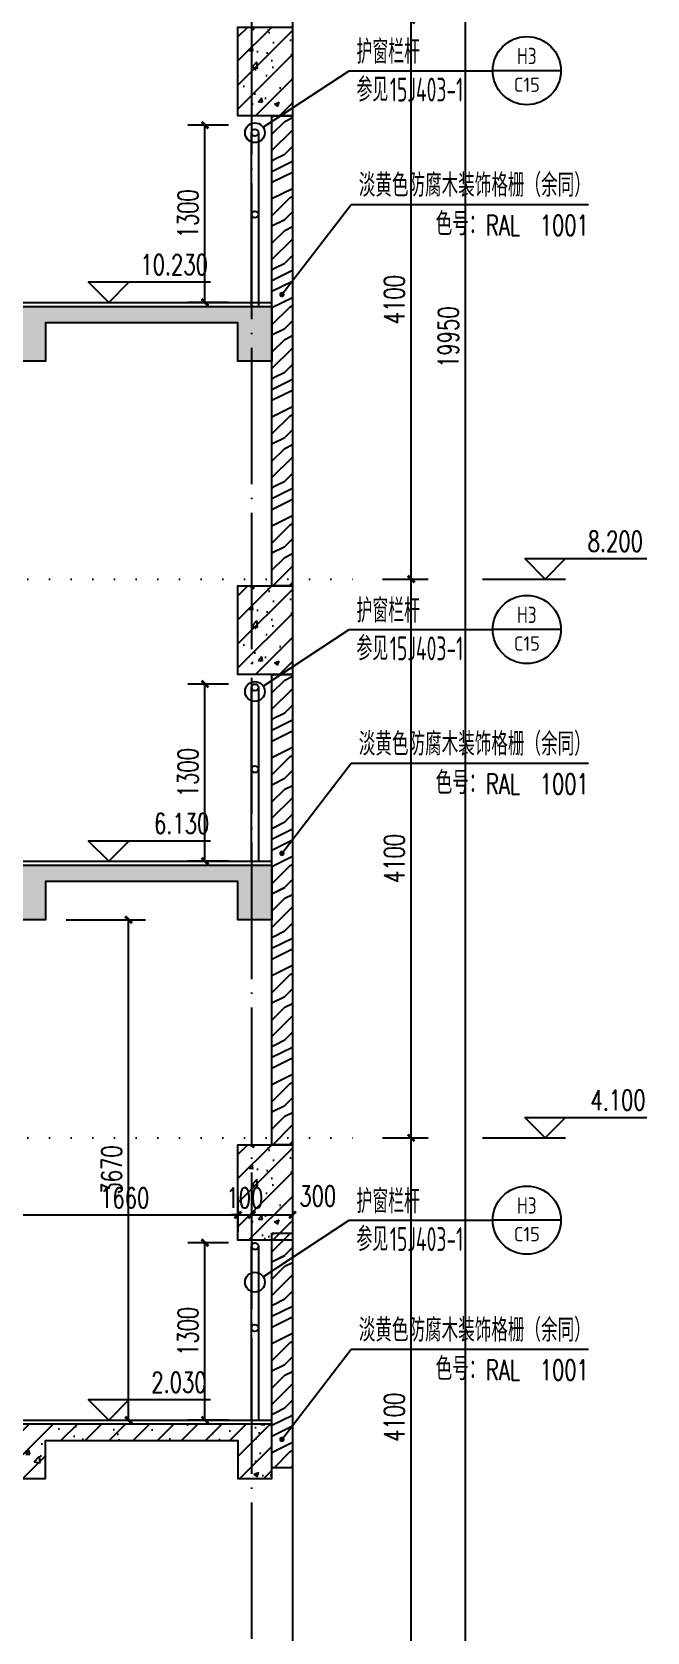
# Model space of a CAD drawing. Header units: millimetres. Extents: x -1048436 to -185795, y -983427 to 400387.
# Drawn here: x -460804 to -456294, y -682617 to -670878 of the extents above; entities that cross this region are included whole.
import ezdxf
from ezdxf.enums import TextEntityAlignment as Align

# ---------------------------------------------------------------- set-up
doc = ezdxf.new("R2010")
doc.units = ezdxf.units.MM
doc.header["$LTSCALE"] = 500
for name, pattern in [('A-FP_05$0$pln_L5$0$Col_L4$0$PHANTOM', [63.5, 31.75, -6.35, 6.35, -6.35, 6.35, -6.35]), ('DOT2', [3.175, 0, -3.175]), ('DOTE', [2.42, 2, -0.2, 0.02, -0.2])]:
    doc.linetypes.add(name, pattern=pattern)
for name, color, linetype in [('DIM_LEAD', 3, 'Continuous'), ('PUB_DIM', 3, 'Continuous'), ('PUB_TEXT', 7, 'Continuous'), ('建-填充', 9, 'Continuous'), ('建-墙-完成面', 95, 'Continuous'), ('建-墙-混凝土墙', 6, 'Continuous'), ('建-文字', 4, 'Continuous'), ('建-楼层线', 1, 'DOT2'), ('建-楼梯-扶手栏杆', 3, 'Continuous'), ('建-符号', 13, 'Continuous'), ('建-轴线', 16, 'DOTE')]:
    doc.layers.add(name, color=color, linetype=linetype)
doc.styles.add('_TCH_DIM', font='SIMPLEX', dxfattribs={"bigfont": 'GBCBIG'})
doc.styles.add('_TCH_DIM_T3', font='SIMPLEX', dxfattribs={"width": 0.705882, "bigfont": 'GBCBIG'})
doc.styles.add('XD2008', font='xd-hzs.shx', dxfattribs={"width": 0.7, "bigfont": 'xd-hztxt.shx'})
doc.dimstyles.new('_TCH_ARCH&&50', dxfattribs={"dimtxt": 148.75, "dimasz": 50, "dimexe": 125, "dimexo": 150, "dimgap": 50, "dimtad": 1, "dimdec": 0, "dimzin": 0, "dimdsep": 46, "dimtxsty": '_TCH_DIM_T3', "dimblk": 'ARCHTICK', "dimcen": 0.09, "dimclrt": 7, "dimazin": 2, "dimtfac": 1, "dimtdec": 0, "dimtix": 1, "dimtmove": 2, "dimatfit": 3, "dimldrblk": 'ARCHTICK', "dimfxl": 1, "dimtolj": 1, "dimtzin": 0, "dimarcsym": 0})
pattern_1 = [(45, (-154357.95, 715734.13), (-88.388348, 88.388348), []), (50, (-154357.95, 715734.13), (358.63009, -31.37607), [37.5, -412.5]), (355, (-154357.95, 715734.13), (-69.37567, 376.09607), [30, -330]), (100.4514, (-154328.07, 715731.5), (289.25469, 344.71977), [31.870095, -350.57106]), (46.1842, (-154357.95, 715834.13), (533.62052, -82.75951), [56.25, -618.75]), (96.6356, (-154313.5, 715827.23), (467.33135, 487.05894), [47.80514, -525.8565]), (351.1842, (-154357.95, 715834.1), (467.33097, 487.0593), [45, -495]), (21, (-154307.95, 715809.13), (298.453526, -201.309445), [37.5, -412.5]), (326, (-154307.95, 715809.13), (121.65767, 362.57502), [30, -330]), (71.4514, (-154283.08, 715792.35), (420.111314, 161.26525), [31.870095, -350.57106]), (37.5, (-154357.95, 715734.13), (6.079928, 166.446927), [0, -326, 0, -335, 0, -331.25]), (7.5, (-154357.95, 715734.13), (131.534769, 197.205856), [0, -191, 0, -318.5, 0, -126.25]), (327.5, (-154469.45, 715734.13), (266.911218, -11.277436), [0, -125, 0, -390, 0, -517.5]), (317.5, (-154519.45, 715734.13), (291.593085, 50.05249), [0, -162.5, 0, -259, 0, -367.5])]

# ---------------------------------------------------------------- blocks, each defined once
blk = doc.blocks.new('_ArchTick')
at = {"color": 0, "linetype": 'ByBlock', "const_width": 0.4}
blk.add_lwpolyline([(-0.5, -0.5), (0.5, 0.5)], dxfattribs=at)
blk = doc.blocks.new('*D195')
at = {"layer": 'Defpoints', "color": 0, "transparency": 16777216}
for p in [(-459536, -671562), (-459214, -671562), (-459214, -672862)]:
    blk.add_point(p, dxfattribs=at)
at = {"layer": 'PUB_DIM', "color": 0, "lineweight": -2, "transparency": 16777216}
for p, q in [((-459364, -671562), (-459661, -671562)), ((-459536, -672862), (-459536, -671562)), ((-459364, -672862), (-459661, -672862))]:
    blk.add_line(p, q, dxfattribs=at)
at = {"layer": 'PUB_DIM', "color": 0, "lineweight": -2, "transparency": 16777216, "xscale": 50, "yscale": 50, "zscale": 50}
for p, rotation in [((-459536, -671562), 90), ((-459536, -672862), 270)]:
    blk.add_blockref('_ArchTick', p, dxfattribs=dict(at, rotation=rotation))
at = {"layer": 'PUB_DIM', "color": 7, "transparency": 16777216, "insert": (-459661, -672212), "char_height": 148.8, "attachment_point": 5, "rotation": 90, "style": '_TCH_DIM_T3'}
blk.add_mtext('\\A1;1300', dxfattribs=at)
blk = doc.blocks.new('*D196')
at = {"layer": 'Defpoints', "color": 0, "transparency": 16777216}
for p in [(-459536, -679762), (-459214, -679762), (-459214, -681062)]:
    blk.add_point(p, dxfattribs=at)
at = {"layer": 'PUB_DIM', "color": 0, "lineweight": -2, "transparency": 16777216}
for p, q in [((-459364, -679762), (-459661, -679762)), ((-459536, -681062), (-459536, -679762)), ((-459364, -681062), (-459661, -681062))]:
    blk.add_line(p, q, dxfattribs=at)
at = {"layer": 'PUB_DIM', "color": 0, "lineweight": -2, "transparency": 16777216, "xscale": 50, "yscale": 50, "zscale": 50}
for p, rotation in [((-459536, -679762), 90), ((-459536, -681062), 270)]:
    blk.add_blockref('_ArchTick', p, dxfattribs=dict(at, rotation=rotation))
at = {"layer": 'PUB_DIM', "color": 7, "transparency": 16777216, "insert": (-459661, -680412), "char_height": 148.8, "attachment_point": 5, "rotation": 90, "style": '_TCH_DIM_T3'}
blk.add_mtext('\\A1;1300', dxfattribs=at)
blk = doc.blocks.new('*D197')
at = {"layer": 'Defpoints', "color": 0, "transparency": 16777216}
for p in [(-459536, -675662), (-459214, -675662), (-459214, -676962)]:
    blk.add_point(p, dxfattribs=at)
at = {"layer": 'PUB_DIM', "color": 0, "lineweight": -2, "transparency": 16777216}
for p, q in [((-459364, -675662), (-459661, -675662)), ((-459536, -676962), (-459536, -675662)), ((-459364, -676962), (-459661, -676962))]:
    blk.add_line(p, q, dxfattribs=at)
at = {"layer": 'PUB_DIM', "color": 0, "lineweight": -2, "transparency": 16777216, "xscale": 50, "yscale": 50, "zscale": 50}
for p, rotation in [((-459536, -675662), 90), ((-459536, -676962), 270)]:
    blk.add_blockref('_ArchTick', p, dxfattribs=dict(at, rotation=rotation))
at = {"layer": 'PUB_DIM', "color": 7, "transparency": 16777216, "insert": (-459661, -676312), "char_height": 148.8, "attachment_point": 5, "rotation": 90, "style": '_TCH_DIM_T3'}
blk.add_mtext('\\A1;1300', dxfattribs=at)
blk = doc.blocks.new('*D2227')
at = {"layer": 'Defpoints', "color": 0, "transparency": 16777216}
for p in [(-457898, -663142), (-457626, -663142), (-457898, -683092)]:
    blk.add_point(p, dxfattribs=at)
at = {"layer": 'PUB_DIM', "color": 0, "lineweight": -2, "transparency": 16777216}
for p, q in [((-457748, -663142), (-457501, -663142)), ((-457626, -683092), (-457626, -663142)), ((-457748, -683092), (-457501, -683092))]:
    blk.add_line(p, q, dxfattribs=at)
at = {"layer": 'PUB_DIM', "color": 0, "lineweight": -2, "transparency": 16777216, "xscale": 50, "yscale": 50, "zscale": 50}
for p, rotation in [((-457626, -663142), 90), ((-457626, -683092), 270)]:
    blk.add_blockref('_ArchTick', p, dxfattribs=dict(at, rotation=rotation))
at = {"layer": 'PUB_DIM', "color": 7, "transparency": 16777216, "insert": (-457750, -673117), "char_height": 148.8, "attachment_point": 5, "rotation": 90, "style": '_TCH_DIM_T3'}
blk.add_mtext('\\A1;19950', dxfattribs=at)
blk = doc.blocks.new('*D2228')
at = {"layer": 'Defpoints', "color": 0, "transparency": 16777216}
for p in [(-458385, -678992), (-458023, -678992), (-458385, -683092)]:
    blk.add_point(p, dxfattribs=at)
at = {"layer": 'PUB_DIM', "color": 0, "lineweight": -2, "transparency": 16777216}
for p, q in [((-458235, -678992), (-457898, -678992)), ((-458023, -683092), (-458023, -678992)), ((-458235, -683092), (-457898, -683092))]:
    blk.add_line(p, q, dxfattribs=at)
at = {"layer": 'PUB_DIM', "color": 0, "lineweight": -2, "transparency": 16777216, "xscale": 50, "yscale": 50, "zscale": 50}
for p, rotation in [((-458023, -678992), 90), ((-458023, -683092), 270)]:
    blk.add_blockref('_ArchTick', p, dxfattribs=dict(at, rotation=rotation))
at = {"layer": 'PUB_DIM', "color": 7, "transparency": 16777216, "insert": (-458148, -681042), "char_height": 148.8, "attachment_point": 5, "rotation": 90, "style": '_TCH_DIM_T3'}
blk.add_mtext('\\A1;4100', dxfattribs=at)
blk = doc.blocks.new('*D2229')
at = {"layer": 'Defpoints', "color": 0, "transparency": 16777216}
for p in [(-458385, -674892), (-458023, -674892), (-458385, -678992)]:
    blk.add_point(p, dxfattribs=at)
at = {"layer": 'PUB_DIM', "color": 0, "lineweight": -2, "transparency": 16777216}
for p, q in [((-458235, -674892), (-457898, -674892)), ((-458023, -678992), (-458023, -674892)), ((-458235, -678992), (-457898, -678992))]:
    blk.add_line(p, q, dxfattribs=at)
at = {"layer": 'PUB_DIM', "color": 0, "lineweight": -2, "transparency": 16777216, "xscale": 50, "yscale": 50, "zscale": 50}
for p, rotation in [((-458023, -674892), 90), ((-458023, -678992), 270)]:
    blk.add_blockref('_ArchTick', p, dxfattribs=dict(at, rotation=rotation))
at = {"layer": 'PUB_DIM', "color": 7, "transparency": 16777216, "insert": (-458148, -676942), "char_height": 148.8, "attachment_point": 5, "rotation": 90, "style": '_TCH_DIM_T3'}
blk.add_mtext('\\A1;4100', dxfattribs=at)
blk = doc.blocks.new('*D2230')
at = {"layer": 'Defpoints', "color": 0, "transparency": 16777216}
for p in [(-458385, -670792), (-458023, -670792), (-458385, -674892)]:
    blk.add_point(p, dxfattribs=at)
at = {"layer": 'PUB_DIM', "color": 0, "lineweight": -2, "transparency": 16777216}
for p, q in [((-458235, -670792), (-457898, -670792)), ((-458023, -674892), (-458023, -670792)), ((-458235, -674892), (-457898, -674892))]:
    blk.add_line(p, q, dxfattribs=at)
at = {"layer": 'PUB_DIM', "color": 0, "lineweight": -2, "transparency": 16777216, "xscale": 50, "yscale": 50, "zscale": 50}
for p, rotation in [((-458023, -670792), 90), ((-458023, -674892), 270)]:
    blk.add_blockref('_ArchTick', p, dxfattribs=dict(at, rotation=rotation))
at = {"layer": 'PUB_DIM', "color": 7, "transparency": 16777216, "insert": (-458148, -672842), "char_height": 148.8, "attachment_point": 5, "rotation": 90, "style": '_TCH_DIM_T3'}
blk.add_mtext('\\A1;4100', dxfattribs=at)
blk = doc.blocks.new('*D2235')
at = {"layer": 'Defpoints', "color": 0, "transparency": 16777216}
for p in [(-460704, -677392), (-460096, -677392), (-460704, -681062)]:
    blk.add_point(p, dxfattribs=at)
at = {"layer": 'PUB_DIM', "color": 0, "lineweight": -2, "transparency": 16777216}
for p, q in [((-460554, -677392), (-459971, -677392)), ((-460096, -681062), (-460096, -677392)), ((-460554, -681062), (-459971, -681062))]:
    blk.add_line(p, q, dxfattribs=at)
at = {"layer": 'PUB_DIM', "color": 0, "lineweight": -2, "transparency": 16777216, "xscale": 50, "yscale": 50, "zscale": 50}
for p, rotation in [((-460096, -677392), 90), ((-460096, -681062), 270)]:
    blk.add_blockref('_ArchTick', p, dxfattribs=dict(at, rotation=rotation))
at = {"layer": 'PUB_DIM', "color": 7, "transparency": 16777216, "insert": (-460221, -679227), "char_height": 148.8, "attachment_point": 5, "rotation": 90, "style": '_TCH_DIM_T3'}
blk.add_mtext('\\A1;3670', dxfattribs=at)
blk = doc.blocks.new('*D2494')
at = {"layer": 'Defpoints', "color": 0, "transparency": 16777216}
for p in [(-460954, -679274), (-459294, -679274), (-459294, -679557)]:
    blk.add_point(p, dxfattribs=at)
at = {"layer": 'PUB_DIM', "color": 0, "lineweight": -2, "transparency": 16777216}
for p, q in [((-460954, -679424), (-460954, -679682)), ((-459294, -679424), (-459294, -679682)), ((-460954, -679557), (-459294, -679557))]:
    blk.add_line(p, q, dxfattribs=at)
at = {"layer": 'PUB_DIM', "color": 0, "lineweight": -2, "transparency": 16777216, "xscale": 50, "yscale": 50, "zscale": 50, "rotation": 180}
blk.add_blockref('_ArchTick', (-460954, -679557), dxfattribs=at)
at = {"layer": 'PUB_DIM', "color": 0, "lineweight": -2, "transparency": 16777216, "xscale": 50, "yscale": 50, "zscale": 50}
blk.add_blockref('_ArchTick', (-459294, -679557), dxfattribs=at)
at = {"layer": 'PUB_DIM', "color": 7, "transparency": 16777216, "insert": (-460124, -679432), "char_height": 148.8, "attachment_point": 5, "style": '_TCH_DIM_T3'}
blk.add_mtext('\\A1;1660', dxfattribs=at)
blk = doc.blocks.new('*D2495')
at = {"layer": 'Defpoints', "color": 0, "transparency": 16777216}
for p in [(-459294, -679274), (-459194, -679274), (-459194, -679557)]:
    blk.add_point(p, dxfattribs=at)
at = {"layer": 'PUB_DIM', "color": 0, "lineweight": -2, "transparency": 16777216}
for p, q in [((-459294, -679424), (-459294, -679682)), ((-459194, -679424), (-459194, -679682)), ((-459294, -679557), (-459344, -679557)), ((-459294, -679557), (-459194, -679557)), ((-459194, -679557), (-459144, -679557))]:
    blk.add_line(p, q, dxfattribs=at)
at = {"layer": 'PUB_DIM', "color": 0, "lineweight": -2, "transparency": 16777216, "xscale": 50, "yscale": 50, "zscale": 50}
blk.add_blockref('_ArchTick', (-459294, -679557), dxfattribs=at)
at = {"layer": 'PUB_DIM', "color": 0, "lineweight": -2, "transparency": 16777216, "xscale": 50, "yscale": 50, "zscale": 50, "rotation": 180}
blk.add_blockref('_ArchTick', (-459194, -679557), dxfattribs=at)
at = {"layer": 'PUB_DIM', "color": 7, "transparency": 16777216, "insert": (-459244, -679432), "char_height": 148.8, "attachment_point": 5, "style": '_TCH_DIM_T3'}
blk.add_mtext('\\A1;100', dxfattribs=at)
blk = doc.blocks.new('*D2496')
at = {"layer": 'Defpoints', "color": 0, "transparency": 16777216}
for p in [(-459194, -679274), (-458894, -679274), (-458894, -679557)]:
    blk.add_point(p, dxfattribs=at)
at = {"layer": 'PUB_DIM', "color": 0, "lineweight": -2, "transparency": 16777216}
for p, q in [((-459194, -679424), (-459194, -679682)), ((-458894, -679424), (-458894, -679682)), ((-459194, -679557), (-458894, -679557))]:
    blk.add_line(p, q, dxfattribs=at)
at = {"layer": 'PUB_DIM', "color": 0, "lineweight": -2, "transparency": 16777216, "xscale": 50, "yscale": 50, "zscale": 50, "rotation": 180}
blk.add_blockref('_ArchTick', (-459194, -679557), dxfattribs=at)
at = {"layer": 'PUB_DIM', "color": 0, "lineweight": -2, "transparency": 16777216, "xscale": 50, "yscale": 50, "zscale": 50}
blk.add_blockref('_ArchTick', (-458894, -679557), dxfattribs=at)
at = {"layer": 'PUB_DIM', "color": 7, "transparency": 16777216, "insert": (-458709, -679419), "char_height": 148.8, "attachment_point": 5, "style": '_TCH_DIM_T3'}
blk.add_mtext('\\A1;300', dxfattribs=at)

msp = doc.modelspace()

# ---------------------------------------------------------------- hatches: boundary and pattern name
at = {"layer": '建-填充'}
h = msp.add_hatch(dxfattribs=at)
h.set_pattern_fill('钢筋混凝土', color=256, scale=50, style=0)
h.set_pattern_definition([(45, (-154098.02, 723934.13), (-88.388348, 88.388348), []), (50, (-154098.02, 723934.13), (358.63009, -31.37607), [37.5, -412.5]), (355, (-154098.02, 723934.13), (-69.37567, 376.09607), [30, -330]), (100.4514, (-154068.14, 723931.5), (289.25469, 344.71977), [31.870095, -350.57106]), (46.1842, (-154098.02, 724034.13), (533.62052, -82.75951), [56.25, -618.75]), (96.6356, (-154053.56, 724027.23), (467.33135, 487.05894), [47.80514, -525.8565]), (351.1842, (-154098, 724034.1), (467.33097, 487.0593), [45, -495]), (21, (-154048.02, 724009.13), (298.453526, -201.309445), [37.5, -412.5]), (326, (-154048.02, 724009.13), (121.65767, 362.57502), [30, -330]), (71.4514, (-154023.15, 723992.35), (420.111314, 161.26525), [31.870095, -350.57106]), (37.5, (-154098.02, 723934.13), (6.079928, 166.446927), [0, -326, 0, -335, 0, -331.25]), (7.5, (-154098.02, 723934.13), (131.534769, 197.205856), [0, -191, 0, -318.5, 0, -126.25]), (327.5, (-154209.52, 723934.13), (266.911218, -11.277436), [0, -125, 0, -390, 0, -517.5]), (317.5, (-154259.52, 723934.13), (291.593085, 50.05249), [0, -162.5, 0, -259, 0, -367.5])])
h.paths.add_polyline_path([(-458894.4, -670842.1), (-458894.4, -671492.1), (-459294.4, -671492.1), (-459294.4, -670842.1)])
at = {"layer": '建-填充', "linetype": 'A-FP_05$0$pln_L5$0$Col_L4$0$PHANTOM'}
h = msp.add_hatch(dxfattribs=at)
h.set_pattern_fill('木纹01', color=256, scale=200)
h.set_pattern_definition([(0, (317688.8, -88254.2), (800, 800), [40, -760]), (0, (317128.8, -88174.2), (800, 800), [80, -720]), (0, (317648.8, -88134.2), (800, 800), [40, -760]), (0, (317168.8, -88054.2), (800, 800), [40, -760]), (0, (317648.8, -88014.2), (800, 800), [40, -760]), (0, (317208.8, -87974.2), (800, 800), [40, -760]), (0, (317648.8, -87934.2), (800, 800), [40, -760]), (0, (317208.8, -87854.2), (800, 800), [40, -440, 40, -280]), (0, (317208.8, -87774.2), (800, 800), [80, -400, 40, -280]), (0, (317168.8, -87654.2), (800, 800), [40, -120, 40, -320, 40, -240]), (0, (317128.8, -87574.2), (800, 800), [40, -160, 80, -520]), (0, (317648.8, -87534.2), (800, 800), [40, -760]), (0, (317128.8, -87494.2), (800, 800), [40, -200, 40, -520]), (45, (317048.8, -88254.2), (9e-14, 800), [113.1368, -1018.23405]), (45, (317728.8, -88254.2), (9e-14, 800), [226.27416, -905.0967]), (45, (317728.8, -87854.2), (9e-14, 800), [56.568, -1074.80285]), (45, (317048.8, -87774.2), (9e-14, 800), [169.7056, -961.66525]), (45, (317728.8, -87774.2), (9e-14, 800), [282.8427, -848.5281]), (45, (317728.8, -87654.2), (9e-14, 800), [169.7056, -961.66525]), (315, (317568.8, -87574.2), (800, -2e-13), [56.568, -1074.80285]), (315, (317288.8, -88214.2), (800, -2e-13), [113.1368, -1018.23405]), (315, (317328.8, -87894.2), (800, -2e-13), [113.1368, -1018.23405]), (315, (317568.8, -88054.2), (800, -2e-13), [113.1368, -1018.23405]), (315, (317528.8, -87734.2), (800, -2e-13), [113.1368, -1018.23405]), (315, (317568.8, -87654.2), (800, -2e-13), [169.7056, -961.66525]), (315, (317368.8, -88134.2), (800, -2e-13), [169.7056, -961.66525]), (315, (317488.8, -88094.2), (800, -2e-13), [169.7056, -961.66525]), (315, (317368.8, -87814.2), (800, -2e-13), [169.7056, -961.66525]), (315, (317448.8, -87774.2), (800, -2e-13), [169.7056, -961.66525]), (26.56505, (317088.8, -88094.2), (800, 3e-07), [89.4427, -1699.41166]), (26.56505, (317688.8, -88134.2), (800, 3e-07), [357.7709, -1431.0835]), (26.56505, (317688.8, -88014.2), (800, 3e-07), [357.7709, -1431.0835]), (26.56505, (317688.8, -87934.2), (800, 3e-07), [357.7712, -536, 178.888, -716.19518]), (26.56505, (317768.8, -87814.2), (800, 3e-07), [89.4427, -1699.41166]), (26.56505, (317048.8, -87534.2), (800, 3e-07), [89.4427, -1699.41166]), (26.56505, (317688.8, -87534.2), (800, 3e-07), [178.88544, -1609.96894]), (333.43495, (317488.8, -88254.2), (800, -3e-07), [178.88544, -1609.96894]), (333.43495, (317208.8, -88054.2), (800, -3e-07), [178.88544, -1609.96894]), (333.43495, (317208.8, -88174.2), (800, -3e-07), [89.4427, -1699.40894]), (333.43495, (317248.8, -87974.2), (800, -3e-07), [268.32816, -1520.5262]), (333.43495, (317408.8, -87974.2), (800, -3e-07), [178.88544, -1609.96894]), (333.43495, (317488.8, -87934.2), (800, -3e-07), [178.88544, -1609.96894]), (333.43495, (317248.8, -87854.2), (800, -3e-07), [89.4427, -1699.40894]), (333.43495, (317288.8, -87774.2), (800, -3e-07), [89.4427, -1699.40894]), (333.43495, (317608.8, -87614.2), (800, -3e-07), [89.4427, -1699.40894]), (333.43495, (317568.8, -87894.2), (800, -3e-07), [89.4427, -1699.40894]), (333.43495, (317208.8, -87654.2), (800, -3e-07), [268.32816, -1520.5262]), (333.43495, (317168.8, -87574.2), (800, -3e-07), [178.88544, -1609.96894]), (333.43495, (317608.8, -87814.2), (800, -3e-07), [89.44, -804.96, 89.44, -805.01438]), (333.43495, (317368.8, -87654.2), (800, -3e-07), [178.88544, -1609.96894]), (333.43495, (317408.8, -87574.2), (800, -3e-07), [178.88544, -1609.96894]), (333.43495, (317168.8, -87494.2), (800, -3e-07), [178.88544, -1609.96894]), (333.43495, (317408.8, -87494.2), (800, -3e-07), [178.88544, -1609.96894])])
h.paths.add_polyline_path([(-459044.4, -671492.1), (-458894.4, -671492.1), (-458894.4, -674942.1), (-459044.4, -674942.1)])
at = {"layer": '建-填充'}
h = msp.add_hatch(dxfattribs=at)
h.set_pattern_fill('钢筋混凝土', color=256, scale=50, style=0)
h.set_pattern_definition([(45, (-154357.95, 719834.13), (-88.388348, 88.388348), []), (50, (-154357.95, 719834.13), (358.63009, -31.37607), [37.5, -412.5]), (355, (-154357.95, 719834.13), (-69.37567, 376.09607), [30, -330]), (100.4514, (-154328.07, 719831.5), (289.25469, 344.71977), [31.870095, -350.57106]), (46.1842, (-154357.95, 719934.13), (533.62052, -82.75951), [56.25, -618.75]), (96.6356, (-154313.5, 719927.23), (467.33135, 487.05894), [47.80514, -525.8565]), (351.1842, (-154357.95, 719934.1), (467.33097, 487.0593), [45, -495]), (21, (-154307.95, 719909.13), (298.453526, -201.309445), [37.5, -412.5]), (326, (-154307.95, 719909.13), (121.65767, 362.57502), [30, -330]), (71.4514, (-154283.08, 719892.35), (420.111314, 161.26525), [31.870095, -350.57106]), (37.5, (-154357.95, 719834.13), (6.079928, 166.446927), [0, -326, 0, -335, 0, -331.25]), (7.5, (-154357.95, 719834.13), (131.534769, 197.205856), [0, -191, 0, -318.5, 0, -126.25]), (327.5, (-154469.45, 719834.13), (266.911218, -11.277436), [0, -125, 0, -390, 0, -517.5]), (317.5, (-154519.45, 719834.13), (291.593085, 50.05249), [0, -162.5, 0, -259, 0, -367.5])])
h.paths.add_polyline_path([(-468384.7, -675092.1), (-468384.7, -674942.1), (-464854.4, -674942.1), (-464854.4, -674814), (-464594.4, -674814), (-464594.4, -674685.8), (-464334.4, -674685.8), (-464334.4, -674557.7), (-464074.4, -674557.7), (-464074.4, -674429.6), (-463814.4, -674429.6), (-463814.4, -674301.5), (-463554.4, -674301.5), (-463554.4, -674173.3), (-463294.4, -674173.3), (-463294.4, -674045.2), (-463034.4, -674045.2), (-463034.4, -673917.1), (-462774.4, -673917.1), (-462774.4, -673789), (-462514.4, -673789), (-462514.4, -673660.8), (-462254.4, -673660.8), (-462254.4, -673532.7), (-461994.4, -673532.7), (-461994.4, -673404.6), (-461734.4, -673404.6), (-461734.4, -673276.5), (-461474.4, -673276.5), (-461474.4, -673148.3), (-461214.4, -673148.3), (-461214.4, -673020.2), (-460954.4, -673020.2), (-460954.4, -672892.1), (-459044.4, -672892.1), (-459044.4, -673292.1), (-459294.4, -673292.1), (-459294.4, -673012.1), (-460704.4, -673012.1), (-460704.4, -673292.1), (-460954.4, -673292.1), (-460954.4, -673154), (-464854.4, -675075.9), (-464854.4, -675342.1), (-465104.4, -675342.1), (-465104.4, -675062.1), (-465594.4, -675062.1), (-465594.4, -675642.1), (-465994.4, -675642.1), (-465994.4, -675092.1)])
h = msp.add_hatch(dxfattribs=at)
h.set_pattern_fill('钢筋混凝土', color=256, scale=50, style=0)
h.set_pattern_definition([(45, (-154098.02, 719834.13), (-88.388348, 88.388348), []), (50, (-154098.02, 719834.13), (358.63009, -31.37607), [37.5, -412.5]), (355, (-154098.02, 719834.13), (-69.37567, 376.09607), [30, -330]), (100.4514, (-154068.14, 719831.5), (289.25469, 344.71977), [31.870095, -350.57106]), (46.1842, (-154098.02, 719934.13), (533.62052, -82.75951), [56.25, -618.75]), (96.6356, (-154053.56, 719927.23), (467.33135, 487.05894), [47.80514, -525.8565]), (351.1842, (-154098, 719934.1), (467.33097, 487.0593), [45, -495]), (21, (-154048.02, 719909.13), (298.453526, -201.309445), [37.5, -412.5]), (326, (-154048.02, 719909.13), (121.65767, 362.57502), [30, -330]), (71.4514, (-154023.15, 719892.35), (420.111314, 161.26525), [31.870095, -350.57106]), (37.5, (-154098.02, 719834.13), (6.079928, 166.446927), [0, -326, 0, -335, 0, -331.25]), (7.5, (-154098.02, 719834.13), (131.534769, 197.205856), [0, -191, 0, -318.5, 0, -126.25]), (327.5, (-154209.52, 719834.13), (266.911218, -11.277436), [0, -125, 0, -390, 0, -517.5]), (317.5, (-154259.52, 719834.13), (291.593085, 50.05249), [0, -162.5, 0, -259, 0, -367.5])])
h.paths.add_polyline_path([(-458894.4, -674942.1), (-458894.4, -675592.1), (-459294.4, -675592.1), (-459294.4, -674942.1)])
at = {"layer": '建-填充', "linetype": 'A-FP_05$0$pln_L5$0$Col_L4$0$PHANTOM'}
h = msp.add_hatch(dxfattribs=at)
h.set_pattern_fill('木纹01', color=256, scale=200)
h.set_pattern_definition([(0, (317688.8, -92354.2), (800, 800), [40, -760]), (0, (317128.8, -92274.2), (800, 800), [80, -720]), (0, (317648.8, -92234.2), (800, 800), [40, -760]), (0, (317168.8, -92154.2), (800, 800), [40, -760]), (0, (317648.8, -92114.2), (800, 800), [40, -760]), (0, (317208.8, -92074.2), (800, 800), [40, -760]), (0, (317648.8, -92034.2), (800, 800), [40, -760]), (0, (317208.8, -91954.2), (800, 800), [40, -440, 40, -280]), (0, (317208.8, -91874.2), (800, 800), [80, -400, 40, -280]), (0, (317168.8, -91754.2), (800, 800), [40, -120, 40, -320, 40, -240]), (0, (317128.8, -91674.2), (800, 800), [40, -160, 80, -520]), (0, (317648.8, -91634.2), (800, 800), [40, -760]), (0, (317128.8, -91594.2), (800, 800), [40, -200, 40, -520]), (45, (317048.8, -92354.2), (9e-14, 800), [113.1368, -1018.23405]), (45, (317728.8, -92354.2), (9e-14, 800), [226.27416, -905.0967]), (45, (317728.8, -91954.2), (9e-14, 800), [56.568, -1074.80285]), (45, (317048.8, -91874.2), (9e-14, 800), [169.7056, -961.66525]), (45, (317728.8, -91874.2), (9e-14, 800), [282.8427, -848.5281]), (45, (317728.8, -91754.2), (9e-14, 800), [169.7056, -961.66525]), (315, (317568.8, -91674.2), (800, -2e-13), [56.568, -1074.80285]), (315, (317288.8, -92314.2), (800, -2e-13), [113.1368, -1018.23405]), (315, (317328.8, -91994.2), (800, -2e-13), [113.1368, -1018.23405]), (315, (317568.8, -92154.2), (800, -2e-13), [113.1368, -1018.23405]), (315, (317528.8, -91834.2), (800, -2e-13), [113.1368, -1018.23405]), (315, (317568.8, -91754.2), (800, -2e-13), [169.7056, -961.66525]), (315, (317368.8, -92234.2), (800, -2e-13), [169.7056, -961.66525]), (315, (317488.8, -92194.2), (800, -2e-13), [169.7056, -961.66525]), (315, (317368.8, -91914.2), (800, -2e-13), [169.7056, -961.66525]), (315, (317448.8, -91874.2), (800, -2e-13), [169.7056, -961.66525]), (26.56505, (317088.8, -92194.2), (800, 3e-07), [89.4427, -1699.41166]), (26.56505, (317688.8, -92234.2), (800, 3e-07), [357.7709, -1431.0835]), (26.56505, (317688.8, -92114.2), (800, 3e-07), [357.7709, -1431.0835]), (26.56505, (317688.8, -92034.2), (800, 3e-07), [357.7712, -536, 178.888, -716.19518]), (26.56505, (317768.8, -91914.2), (800, 3e-07), [89.4427, -1699.41166]), (26.56505, (317048.8, -91634.2), (800, 3e-07), [89.4427, -1699.41166]), (26.56505, (317688.8, -91634.2), (800, 3e-07), [178.88544, -1609.96894]), (333.43495, (317488.8, -92354.2), (800, -3e-07), [178.88544, -1609.96894]), (333.43495, (317208.8, -92154.2), (800, -3e-07), [178.88544, -1609.96894]), (333.43495, (317208.8, -92274.2), (800, -3e-07), [89.4427, -1699.40894]), (333.43495, (317248.8, -92074.2), (800, -3e-07), [268.32816, -1520.5262]), (333.43495, (317408.8, -92074.2), (800, -3e-07), [178.88544, -1609.96894]), (333.43495, (317488.8, -92034.2), (800, -3e-07), [178.88544, -1609.96894]), (333.43495, (317248.8, -91954.2), (800, -3e-07), [89.4427, -1699.40894]), (333.43495, (317288.8, -91874.2), (800, -3e-07), [89.4427, -1699.40894]), (333.43495, (317608.8, -91714.2), (800, -3e-07), [89.4427, -1699.40894]), (333.43495, (317568.8, -91994.2), (800, -3e-07), [89.4427, -1699.40894]), (333.43495, (317208.8, -91754.2), (800, -3e-07), [268.32816, -1520.5262]), (333.43495, (317168.8, -91674.2), (800, -3e-07), [178.88544, -1609.96894]), (333.43495, (317608.8, -91914.2), (800, -3e-07), [89.44, -804.96, 89.44, -805.01438]), (333.43495, (317368.8, -91754.2), (800, -3e-07), [178.88544, -1609.96894]), (333.43495, (317408.8, -91674.2), (800, -3e-07), [178.88544, -1609.96894]), (333.43495, (317168.8, -91594.2), (800, -3e-07), [178.88544, -1609.96894]), (333.43495, (317408.8, -91594.2), (800, -3e-07), [178.88544, -1609.96894])])
h.paths.add_polyline_path([(-459044.4, -675592.1), (-458894.4, -675592.1), (-458894.4, -679042.1), (-459044.4, -679042.1)])
at = {"layer": '建-填充'}
h = msp.add_hatch(dxfattribs=at)
h.set_pattern_fill('钢筋混凝土', color=256, scale=50, style=0)
h.set_pattern_definition(pattern_1)
h.paths.add_polyline_path([(-468384.7, -679192.1), (-468384.7, -679042.1), (-464854.4, -679042.1), (-464854.4, -678914), (-464594.4, -678914), (-464594.4, -678785.8), (-464334.4, -678785.8), (-464334.4, -678657.7), (-464074.4, -678657.7), (-464074.4, -678529.6), (-463814.4, -678529.6), (-463814.4, -678401.5), (-463554.4, -678401.5), (-463554.4, -678273.3), (-463294.4, -678273.3), (-463294.4, -678145.2), (-463034.4, -678145.2), (-463034.4, -678017.1), (-462774.4, -678017.1), (-462774.4, -677889), (-462514.4, -677889), (-462514.4, -677760.8), (-462254.4, -677760.8), (-462254.4, -677632.7), (-461994.4, -677632.7), (-461994.4, -677504.6), (-461734.4, -677504.6), (-461734.4, -677376.5), (-461474.4, -677376.5), (-461474.4, -677248.3), (-461214.4, -677248.3), (-461214.4, -677120.2), (-460954.4, -677120.2), (-460954.4, -676992.1), (-459044.4, -676992.1), (-459044.4, -677392.1), (-459294.4, -677392.1), (-459294.4, -677112.1), (-460704.4, -677112.1), (-460704.4, -677392.1), (-460954.4, -677392.1), (-460954.4, -677254), (-464854.4, -679175.9), (-464854.4, -679442.1), (-465104.4, -679442.1), (-465104.4, -679162.1), (-465594.4, -679162.1), (-465594.4, -679742.1), (-465994.4, -679742.1), (-465994.4, -679192.1)])
h = msp.add_hatch(dxfattribs=at)
h.set_pattern_fill('钢筋混凝土', color=256, scale=50, style=0)
h.set_pattern_definition([(45, (-154098.02, 715734.13), (-88.388348, 88.388348), []), (50, (-154098.02, 715734.13), (358.63009, -31.37607), [37.5, -412.5]), (355, (-154098.02, 715734.13), (-69.37567, 376.09607), [30, -330]), (100.4514, (-154068.14, 715731.5), (289.25469, 344.71977), [31.870095, -350.57106]), (46.1842, (-154098.02, 715834.13), (533.62052, -82.75951), [56.25, -618.75]), (96.6356, (-154053.56, 715827.23), (467.33135, 487.05894), [47.80514, -525.8565]), (351.1842, (-154098, 715834.1), (467.33097, 487.0593), [45, -495]), (21, (-154048.02, 715809.13), (298.453526, -201.309445), [37.5, -412.5]), (326, (-154048.02, 715809.13), (121.65767, 362.57502), [30, -330]), (71.4514, (-154023.15, 715792.35), (420.111314, 161.26525), [31.870095, -350.57106]), (37.5, (-154098.02, 715734.13), (6.079928, 166.446927), [0, -326, 0, -335, 0, -331.25]), (7.5, (-154098.02, 715734.13), (131.534769, 197.205856), [0, -191, 0, -318.5, 0, -126.25]), (327.5, (-154209.52, 715734.13), (266.911218, -11.277436), [0, -125, 0, -390, 0, -517.5]), (317.5, (-154259.52, 715734.13), (291.593085, 50.05249), [0, -162.5, 0, -259, 0, -367.5])])
h.paths.add_polyline_path([(-458894.4, -679042.1), (-458894.4, -679742.1), (-459294.4, -679742.1), (-459294.4, -679042.1)])
at = {"layer": '建-填充', "linetype": 'A-FP_05$0$pln_L5$0$Col_L4$0$PHANTOM'}
h = msp.add_hatch(dxfattribs=at)
h.set_pattern_fill('木纹01', color=256, scale=200)
h.set_pattern_definition([(0, (317688.8, -96654.2), (800, 800), [40, -760]), (0, (317128.8, -96574.2), (800, 800), [80, -720]), (0, (317648.8, -96534.2), (800, 800), [40, -760]), (0, (317168.8, -96454.2), (800, 800), [40, -760]), (0, (317648.8, -96414.2), (800, 800), [40, -760]), (0, (317208.8, -96374.2), (800, 800), [40, -760]), (0, (317648.8, -96334.2), (800, 800), [40, -760]), (0, (317208.8, -96254.2), (800, 800), [40, -440, 40, -280]), (0, (317208.8, -96174.2), (800, 800), [80, -400, 40, -280]), (0, (317168.8, -96054.2), (800, 800), [40, -120, 40, -320, 40, -240]), (0, (317128.8, -95974.2), (800, 800), [40, -160, 80, -520]), (0, (317648.8, -95934.2), (800, 800), [40, -760]), (0, (317128.8, -95894.2), (800, 800), [40, -200, 40, -520]), (45, (317048.8, -96654.2), (9e-14, 800), [113.1368, -1018.23405]), (45, (317728.8, -96654.2), (9e-14, 800), [226.27416, -905.0967]), (45, (317728.8, -96254.2), (9e-14, 800), [56.568, -1074.80285]), (45, (317048.8, -96174.2), (9e-14, 800), [169.7056, -961.66525]), (45, (317728.8, -96174.2), (9e-14, 800), [282.8427, -848.5281]), (45, (317728.8, -96054.2), (9e-14, 800), [169.7056, -961.66525]), (315, (317568.8, -95974.2), (800, -2e-13), [56.568, -1074.80285]), (315, (317288.8, -96614.2), (800, -2e-13), [113.1368, -1018.23405]), (315, (317328.8, -96294.2), (800, -2e-13), [113.1368, -1018.23405]), (315, (317568.8, -96454.2), (800, -2e-13), [113.1368, -1018.23405]), (315, (317528.8, -96134.2), (800, -2e-13), [113.1368, -1018.23405]), (315, (317568.8, -96054.2), (800, -2e-13), [169.7056, -961.66525]), (315, (317368.8, -96534.2), (800, -2e-13), [169.7056, -961.66525]), (315, (317488.8, -96494.2), (800, -2e-13), [169.7056, -961.66525]), (315, (317368.8, -96214.2), (800, -2e-13), [169.7056, -961.66525]), (315, (317448.8, -96174.2), (800, -2e-13), [169.7056, -961.66525]), (26.56505, (317088.8, -96494.2), (800, 3e-07), [89.4427, -1699.41166]), (26.56505, (317688.8, -96534.2), (800, 3e-07), [357.7709, -1431.0835]), (26.56505, (317688.8, -96414.2), (800, 3e-07), [357.7709, -1431.0835]), (26.56505, (317688.8, -96334.2), (800, 3e-07), [357.7712, -536, 178.888, -716.19518]), (26.56505, (317768.8, -96214.2), (800, 3e-07), [89.4427, -1699.41166]), (26.56505, (317048.8, -95934.2), (800, 3e-07), [89.4427, -1699.41166]), (26.56505, (317688.8, -95934.2), (800, 3e-07), [178.88544, -1609.96894]), (333.43495, (317488.8, -96654.2), (800, -3e-07), [178.88544, -1609.96894]), (333.43495, (317208.8, -96454.2), (800, -3e-07), [178.88544, -1609.96894]), (333.43495, (317208.8, -96574.2), (800, -3e-07), [89.4427, -1699.40894]), (333.43495, (317248.8, -96374.2), (800, -3e-07), [268.32816, -1520.5262]), (333.43495, (317408.8, -96374.2), (800, -3e-07), [178.88544, -1609.96894]), (333.43495, (317488.8, -96334.2), (800, -3e-07), [178.88544, -1609.96894]), (333.43495, (317248.8, -96254.2), (800, -3e-07), [89.4427, -1699.40894]), (333.43495, (317288.8, -96174.2), (800, -3e-07), [89.4427, -1699.40894]), (333.43495, (317608.8, -96014.2), (800, -3e-07), [89.4427, -1699.40894]), (333.43495, (317568.8, -96294.2), (800, -3e-07), [89.4427, -1699.40894]), (333.43495, (317208.8, -96054.2), (800, -3e-07), [268.32816, -1520.5262]), (333.43495, (317168.8, -95974.2), (800, -3e-07), [178.88544, -1609.96894]), (333.43495, (317608.8, -96214.2), (800, -3e-07), [89.44, -804.96, 89.44, -805.01438]), (333.43495, (317368.8, -96054.2), (800, -3e-07), [178.88544, -1609.96894]), (333.43495, (317408.8, -95974.2), (800, -3e-07), [178.88544, -1609.96894]), (333.43495, (317168.8, -95894.2), (800, -3e-07), [178.88544, -1609.96894]), (333.43495, (317408.8, -95894.2), (800, -3e-07), [178.88544, -1609.96894])])
h.paths.add_polyline_path([(-459044.4, -679692.1), (-458894.4, -679692.1), (-458894.4, -681412.1), (-459044.4, -681412.1)])
at = {"layer": '建-填充'}
h = msp.add_hatch(dxfattribs=at)
h.set_pattern_fill('钢筋混凝土', color=256, scale=50, style=0)
h.set_pattern_definition(pattern_1)
h.paths.add_polyline_path([(-464594.4, -683575.8), (-464594.4, -683147.7), (-460954.4, -681354), (-460954.4, -681492.1), (-460704.4, -681492.1), (-460704.4, -681212.1), (-459294.4, -681212.1), (-459294.4, -681492.1), (-459044.4, -681492.1), (-459044.4, -681092.1), (-460954.4, -681092.1), (-460954.4, -681220.2), (-461214.4, -681220.2), (-461214.4, -681348.3), (-461474.4, -681348.3), (-461474.4, -681476.5), (-461734.4, -681476.5), (-461734.4, -681604.6), (-461994.4, -681604.6), (-461994.4, -681732.7), (-462254.4, -681732.7), (-462254.4, -681860.8), (-462514.4, -681860.8), (-462514.4, -681989), (-462774.4, -681989), (-462774.4, -682117.1), (-463034.4, -682117.1), (-463034.4, -682245.2), (-463294.4, -682245.2), (-463294.4, -682373.3), (-463554.4, -682373.3), (-463554.4, -682501.5), (-463814.4, -682501.5), (-463814.4, -682629.6), (-464074.4, -682629.6), (-464074.4, -682757.7), (-464334.4, -682757.7), (-464334.4, -682885.8), (-464594.4, -682885.8), (-464594.4, -683014), (-464854.4, -683014), (-464854.4, -683575.8)])

# ---------------------------------------------------------------- linework, layer by layer
for p, q in [((-458894.4, -663862.1), (-458894.4, -685564)), ((-458894.4, -667392.1), (-458894.4, -679342.1)), ((-459044.4, -674942.1), (-459044.4, -671492.1)), ((-459044.4, -679042.1), (-459044.4, -675592.1))]:
    msp.add_line(p, q)
for points in [[(-459044.4, -671492.1), (-458894.4, -671492.1), (-458894.4, -674942.1), (-459044.4, -674942.1)], [(-459044.4, -675592.1), (-458894.4, -675592.1), (-458894.4, -679042.1), (-459044.4, -679042.1)], [(-459044.4, -679692.1), (-458894.4, -679692.1), (-458894.4, -681412.1), (-459044.4, -681412.1)]]:
    msp.add_lwpolyline(points, close=True)
at = {"layer": 'DIM_LEAD'}
for p, q in [((-458971.7, -672804.3), (-458463.9, -672142.7)), ((-458463.9, -672142.7), (-456723.2, -672142.7)), ((-458971.7, -676904.3), (-458463.9, -676242.7)), ((-458463.9, -676242.7), (-456723.2, -676242.7)), ((-458971.7, -681204.3), (-458463.9, -680542.7)), ((-458463.9, -680542.7), (-456723.2, -680542.7))]:
    msp.add_line(p, q, dxfattribs=at)
at = {"layer": 'DIM_LEAD', "const_width": 20}
for points in [[(-458977.8, -672812.2, 1), (-458965.6, -672796.4, 1)], [(-458977.8, -676912.2, 1), (-458965.6, -676896.4, 1)], [(-458977.8, -681212.2, 1), (-458965.6, -681196.4, 1)]]:
    msp.add_lwpolyline(points, format="xyb", close=True, dxfattribs=at)
at = {"layer": '建-墙-完成面'}
for points in [[(-460984.4, -672862.1), (-459044.4, -672862.1)], [(-460984.4, -676962.1), (-459044.4, -676962.1)], [(-460984.4, -681062.1), (-459044.4, -681062.1)]]:
    msp.add_lwpolyline(points, dxfattribs=at)
at = {"layer": '建-墙-混凝土墙'}
for points in [[(-458894.4, -670842.1), (-458894.4, -671492.1), (-459294.4, -671492.1), (-459294.4, -670842.1)], [(-458894.4, -674942.1), (-458894.4, -675592.1), (-459294.4, -675592.1), (-459294.4, -674942.1)], [(-458894.4, -679042.1), (-458894.4, -679742.1), (-459294.4, -679742.1), (-459294.4, -679042.1)]]:
    msp.add_lwpolyline(points, close=True, dxfattribs=at)
for points in [[(-460954.4, -672892.1), (-459044.4, -672892.1), (-459044.4, -673292.1), (-459294.4, -673292.1), (-459294.4, -673012.1), (-460704.4, -673012.1), (-460704.4, -673292.1), (-460954.4, -673292.1)], [(-460954.4, -676992.1), (-459044.4, -676992.1), (-459044.4, -677392.1), (-459294.4, -677392.1), (-459294.4, -677112.1), (-460704.4, -677112.1), (-460704.4, -677392.1), (-460954.4, -677392.1)], [(-460954.4, -681492.1), (-460704.4, -681492.1), (-460704.4, -681212.1), (-459294.4, -681212.1), (-459294.4, -681492.1), (-459044.4, -681492.1), (-459044.4, -681092.1), (-460954.4, -681092.1)]]:
    msp.add_lwpolyline(points, dxfattribs=at)
at = {"layer": '建-楼层线', "ltscale": 0.1}
for p, q in [((-468778, -674892.1), (-458384.8, -674892.1)), ((-468778, -678992.1), (-458384.8, -678992.1))]:
    msp.add_line(p, q, dxfattribs=at)
at = {"layer": '建-楼梯-扶手栏杆'}
for p, q in [((-459194.4, -672892.1), (-459194.4, -671617.1)), ((-459144.4, -671617.1), (-459144.4, -672892.1)), ((-459194.4, -676962.1), (-459194.4, -675687.1)), ((-459144.4, -675687.1), (-459144.4, -676962.1)), ((-459194.4, -681062.1), (-459194.4, -679787.1)), ((-459144.4, -679787.1), (-459144.4, -681062.1))]:
    msp.add_line(p, q, dxfattribs=at)
for centre in [(-459169.4, -671617.1), (-459169.4, -672217.1), (-459169.4, -675687.1), (-459169.4, -676287.1), (-459169.4, -679787.1), (-459169.4, -680387.1)]:
    msp.add_circle(centre, 25, dxfattribs=at)
at = {"layer": '建-符号'}
for p, q in [((-459108.7, -671577.2), (-458477.4, -671162.1)), ((-458477.4, -671162.1), (-457425.3, -671162.1)), ((-456925.3, -671162.1), (-457425.3, -671162.1)), ((-460241.5, -672862.1), (-460391.5, -672712.1)), ((-460391.5, -672712.1), (-459494.5, -672712.1)), ((-460241.5, -672862.1), (-460091.5, -672712.1)), ((-460701.5, -672862.1), (-460091.5, -672862.1)), ((-457041, -674892.1), (-457191, -674742.1)), ((-457191, -674742.1), (-456294, -674742.1)), ((-457041, -674892.1), (-456891, -674742.1)), ((-457501, -674892.1), (-456891, -674892.1)), ((-459108.7, -675677.2), (-458477.4, -675262.1)), ((-458477.4, -675262.1), (-457425.3, -675262.1)), ((-456925.3, -675262.1), (-457425.3, -675262.1)), ((-460241.5, -676962.1), (-460391.5, -676812.1)), ((-460391.5, -676812.1), (-459494.5, -676812.1)), ((-460241.5, -676962.1), (-460091.5, -676812.1)), ((-460701.5, -676962.1), (-460091.5, -676962.1)), ((-457041, -678992.1), (-457191, -678842.1)), ((-457191, -678842.1), (-456294, -678842.1)), ((-457041, -678992.1), (-456891, -678842.1)), ((-457501, -678992.1), (-456891, -678992.1)), ((-459108.7, -680010.8), (-458477.4, -679595.8)), ((-458477.4, -679595.8), (-457425.3, -679595.8)), ((-456925.3, -679595.8), (-457425.3, -679595.8)), ((-460241.5, -681062.1), (-460391.5, -680912.1)), ((-460391.5, -680912.1), (-459494.5, -680912.1)), ((-460241.5, -681062.1), (-460091.5, -680912.1)), ((-460701.5, -681062.1), (-460091.5, -681062.1))]:
    msp.add_line(p, q, dxfattribs=at)
for centre, radius in [((-457175.3, -671162.1), 250), ((-459169.4, -671617.1), 72.7), ((-457175.3, -675262.1), 250), ((-459169.4, -675717.1), 72.7), ((-457175.3, -679595.8), 250), ((-459169.4, -680050.7), 72.7)]:
    msp.add_circle(centre, radius, dxfattribs=at)
at = {"layer": '建-轴线'}
msp.add_line((-459194.4, -664726.3), (-459194.4, -684963.5), dxfattribs=at)

# ---------------------------------------------------------------- texts
at = {"layer": 'PUB_TEXT', "style": '_TCH_DIM'}
for s, height, p in [('淡黄色防腐木装饰格栅（余同）', 168.794, (-458407.8, -672086.4)), ('色号：', 168.79, (-457844.3, -672370.2)), ('淡黄色防腐木装饰格栅（余同）', 168.794, (-458407.8, -676186.4)), ('色号：', 168.79, (-457844.3, -676470.2)), ('淡黄色防腐木装饰格栅（余同）', 168.794, (-458407.8, -680486.4)), ('色号：', 168.79, (-457844.3, -680770.2))]:
    msp.add_text(s, height=height, dxfattribs=at).set_placement(p)
at = {"layer": 'PUB_TEXT', "style": '_TCH_DIM', "width": 0.705882}
for s, p in [('RAL', (-457475.7, -672370.2)), ('1001', (-457080.7, -672370.2)), ('RAL', (-457475.7, -676470.2)), ('1001', (-457080.7, -676470.2)), ('RAL', (-457475.7, -680770.2)), ('1001', (-457080.7, -680770.2))]:
    msp.add_text(s, height=148.75, dxfattribs=at).set_placement(p)
at = {"layer": '建-文字'}
for s, height, style, width, p in [('护窗栏杆', 175, 'XD2008', 0.7, (-458424.9, -671111)), ('参见', 175, 'XD2008', 0.7, (-458424.9, -671388.2)), ('15J403-1', 175, 'XD2008', 0.7, (-458179.9, -671388.2)), ('10.230', 148.75, '_TCH_DIM', 0.705882, (-460009.5, -672659.6)), ('8.200', 148.75, '_TCH_DIM', 0.705882, (-456729, -674689.6)), ('护窗栏杆', 175, 'XD2008', 0.7, (-458424.9, -675211)), ('参见', 175, 'XD2008', 0.7, (-458424.9, -675488.2)), ('15J403-1', 175, 'XD2008', 0.7, (-458179.9, -675488.2)), ('6.130', 148.75, '_TCH_DIM', 0.705882, (-459909.5, -676759.6)), ('4.100', 148.75, '_TCH_DIM', 0.705882, (-456709, -678789.6)), ('护窗栏杆', 175, 'XD2008', 0.7, (-458424.9, -679544.6)), ('参见', 175, 'XD2008', 0.7, (-458424.9, -679821.9)), ('15J403-1', 175, 'XD2008', 0.7, (-458179.9, -679821.9)), ('2.030', 148.75, '_TCH_DIM', 0.705882, (-459929.5, -680859.6))]:
    msp.add_text(s, height=height, dxfattribs=dict(at, style=style, width=width)).set_placement(p)
at = {"layer": '建-文字', "style": 'XD2008', "width": 1.238095}
for s, height, p, p2 in [('H3', 119.71, (-457247.1, -671114.2), (-457103.5, -671114.2)), ('C15', 104.76, (-457271.3, -671317.3), (-457079.3, -671317.3)), ('H3', 119.71, (-457247.1, -675214.2), (-457103.5, -675214.2)), ('C15', 104.76, (-457271.3, -675417.3), (-457079.3, -675417.3)), ('H3', 119.71, (-457247.1, -679547.9), (-457103.5, -679547.9)), ('C15', 104.76, (-457271.3, -679750.9), (-457079.3, -679750.9))]:
    msp.add_text(s, height=height, dxfattribs=at).set_placement(p, p2, align=Align.FIT)

# ---------------------------------------------------------------- dimensions: what is measured, and where the dimension line sits
at = {"layer": 'PUB_DIM'}
for p1, p2, distance, picture, middle in [((-457898.3, -683092.1), (-457898.3, -663142.1), -272.3, '*D2227', (-457750.4, -673117.1)), ((-458384.8, -674892.1), (-458384.8, -670792.1), -361.5, '*D2230', (-458147.7, -672842.1)), ((-459214.4, -672862.1), (-459214.4, -671562.1), 321.9, '*D195', (-459660.7, -672212.1)), ((-458384.8, -678992.1), (-458384.8, -674892.1), -361.5, '*D2229', (-458147.7, -676942.1)), ((-459214.4, -676962.1), (-459214.4, -675662.1), 321.9, '*D197', (-459660.7, -676312.1)), ((-460704.4, -681062.1), (-460704.4, -677392.1), -608.2, '*D2235', (-460220.6, -679227.1)), ((-458384.8, -683092.1), (-458384.8, -678992.1), -361.5, '*D2228', (-458147.7, -681042.1)), ((-460954.4, -679274.5), (-459294.4, -679274.5), -282.3, '*D2494', (-460124.4, -679432.4)), ((-459294.4, -679274.5), (-459194.4, -679274.5), -282.3, '*D2495', (-459244.4, -679432.4)), ((-459214.4, -681062.1), (-459214.4, -679762.1), 321.9, '*D196', (-459660.7, -680412.1))]:
    dim = msp.add_aligned_dim(p1=p1, p2=p2, distance=distance, dimstyle='_TCH_ARCH&&50', dxfattribs=at)
    dim.commit()
    dim.dimension.update_dxf_attribs({"geometry": picture, "text_midpoint": middle})
dim = msp.add_linear_dim(base=(-458894.4, -679556.8), p1=(-459194.4, -679274.5), p2=(-458894.4, -679274.5), angle=0, dimstyle='_TCH_ARCH&&50', dxfattribs=at)
dim.commit()
dim.dimension.update_dxf_attribs({"geometry": '*D2496', "text_midpoint": (-458709.4, -679419.3), "dimtype": 129})

doc.saveas('drawing.dxf')
